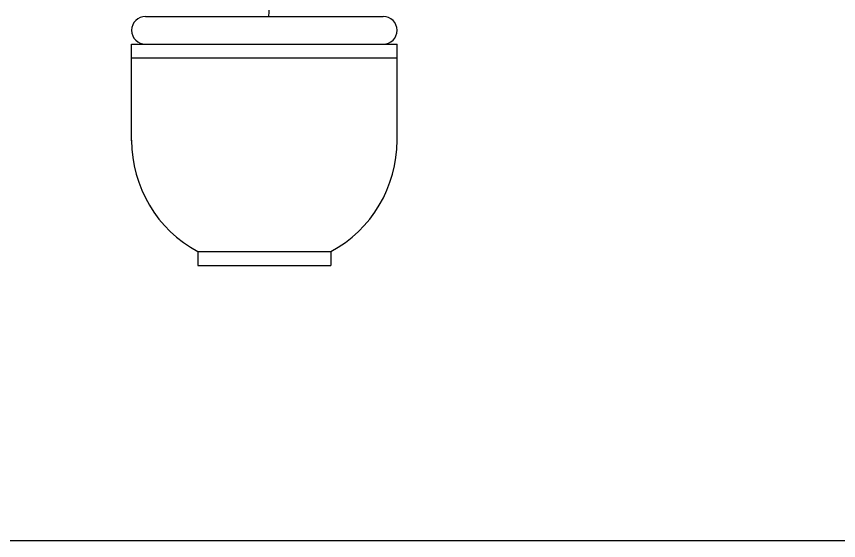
# Model space of a CAD drawing. Header units: millimetres. Extents: x 12377 to 30673, y 89761 to 101952.
# Drawn here: x 23583 to 24415, y 94317 to 94847 of the extents above; entities that cross this region are included whole.
import ezdxf

# ---------------------------------------------------------------- set-up
doc = ezdxf.new("R2010")
doc.units = ezdxf.units.MM
doc.layers.add('www.cad-blocks.net', color=7, linetype='Continuous')

# ---------------------------------------------------------------- blocks, each defined once
blk = doc.blocks.new('A$C01BA3A1A')
for p, q in [((213.9, 450), (643.9, 450)), ((188.9, 225), (188.9, 400)), ((188.9, 400), (668.9, 400)), ((668.9, 225), (668.9, 400)), ((188.9, 375), (668.9, 375)), ((308.9, 25), (308.9, 0)), ((308.9, 25), (548.9, 25)), ((548.9, 25), (548.9, 0)), ((308.9, 0), (548.9, 0))]:
    blk.add_line(p, q)
for centre, radius, start, end in [((244.4, 461.9), 193, 356.4513, 15.8318), ((213.9, 425), 25, 90, 270), ((643.9, 425), 25, 270, 90), ((416.5, 225.6), 227.6, 179.8573, 241.7848), ((441.3, 225.6), 227.6, 298.2152, 0.1427)]:
    blk.add_arc(centre, radius, start, end)
blk = doc.blocks.new('FORMAT')
at = {"layer": 'www.cad-blocks.net', "color": 155, "true_color": 0x546d8e}
blk.add_line((13495.8, 94316.9), (30672.75, 94316.9), dxfattribs=at)

msp = doc.modelspace()

# ---------------------------------------------------------------- block references
at = {"xscale": 0.5599999999999999, "yscale": 0.5599999999999999, "zscale": 0.5599999999999999}
msp.add_blockref('A$C01BA3A1A', (23593.48, 94595.21), dxfattribs=at)
at = {"layer": 'www.cad-blocks.net'}
msp.add_blockref('FORMAT', (0, 0), dxfattribs=at)

doc.saveas('drawing.dxf')
